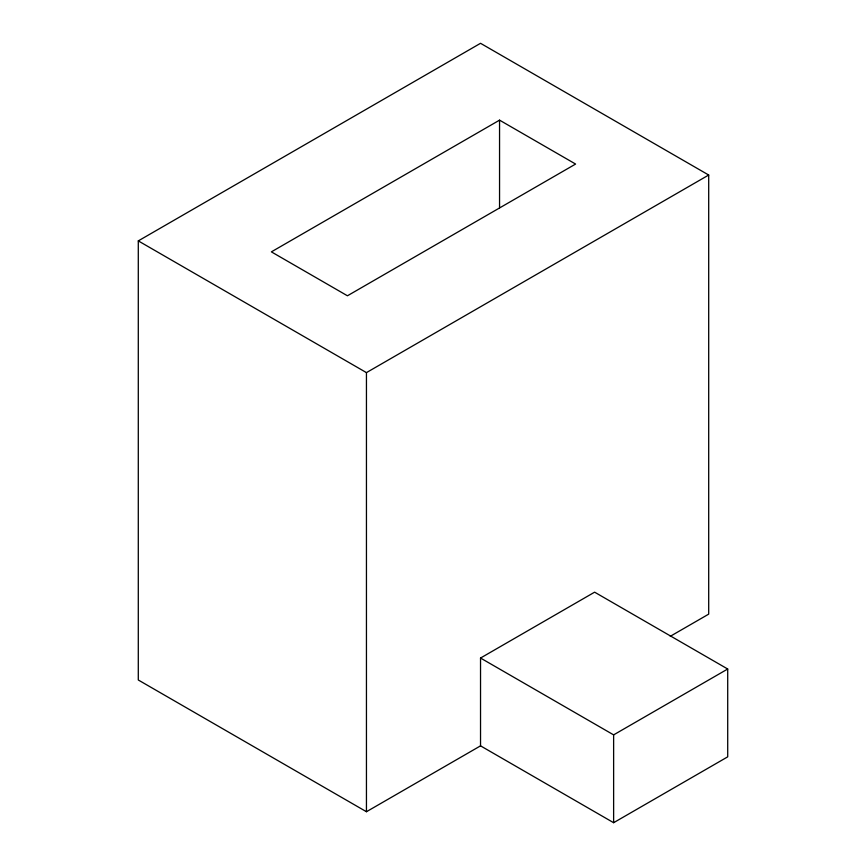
<?xml version="1.0" encoding="UTF-8"?>
<svg xmlns="http://www.w3.org/2000/svg" width="866" height="866" viewBox="0 0 866 866"><rect width="100%" height="100%" fill="white"/><g stroke="black" fill="none" stroke-linecap="round" stroke-linejoin="round"><path stroke-width="1.3" d="M480.533 745.853L480.533 658.041L594.617 592.171L727.711 669.017L727.711 756.841L613.626 822.7L480.533 745.853L366.448 811.723L138.289 679.994L138.289 240.889L480.533 43.3L708.702 175.029L708.702 614.135L670.284 636.304M499.552 120.147L271.383 251.865L347.439 295.782L575.598 164.053L499.552 120.147L499.552 207.808M138.289 240.889L366.448 372.618L708.702 175.029M480.533 658.041L613.626 734.877L727.711 669.017M613.626 734.877L613.626 822.7M366.448 372.618L366.448 811.723"/></g></svg>
